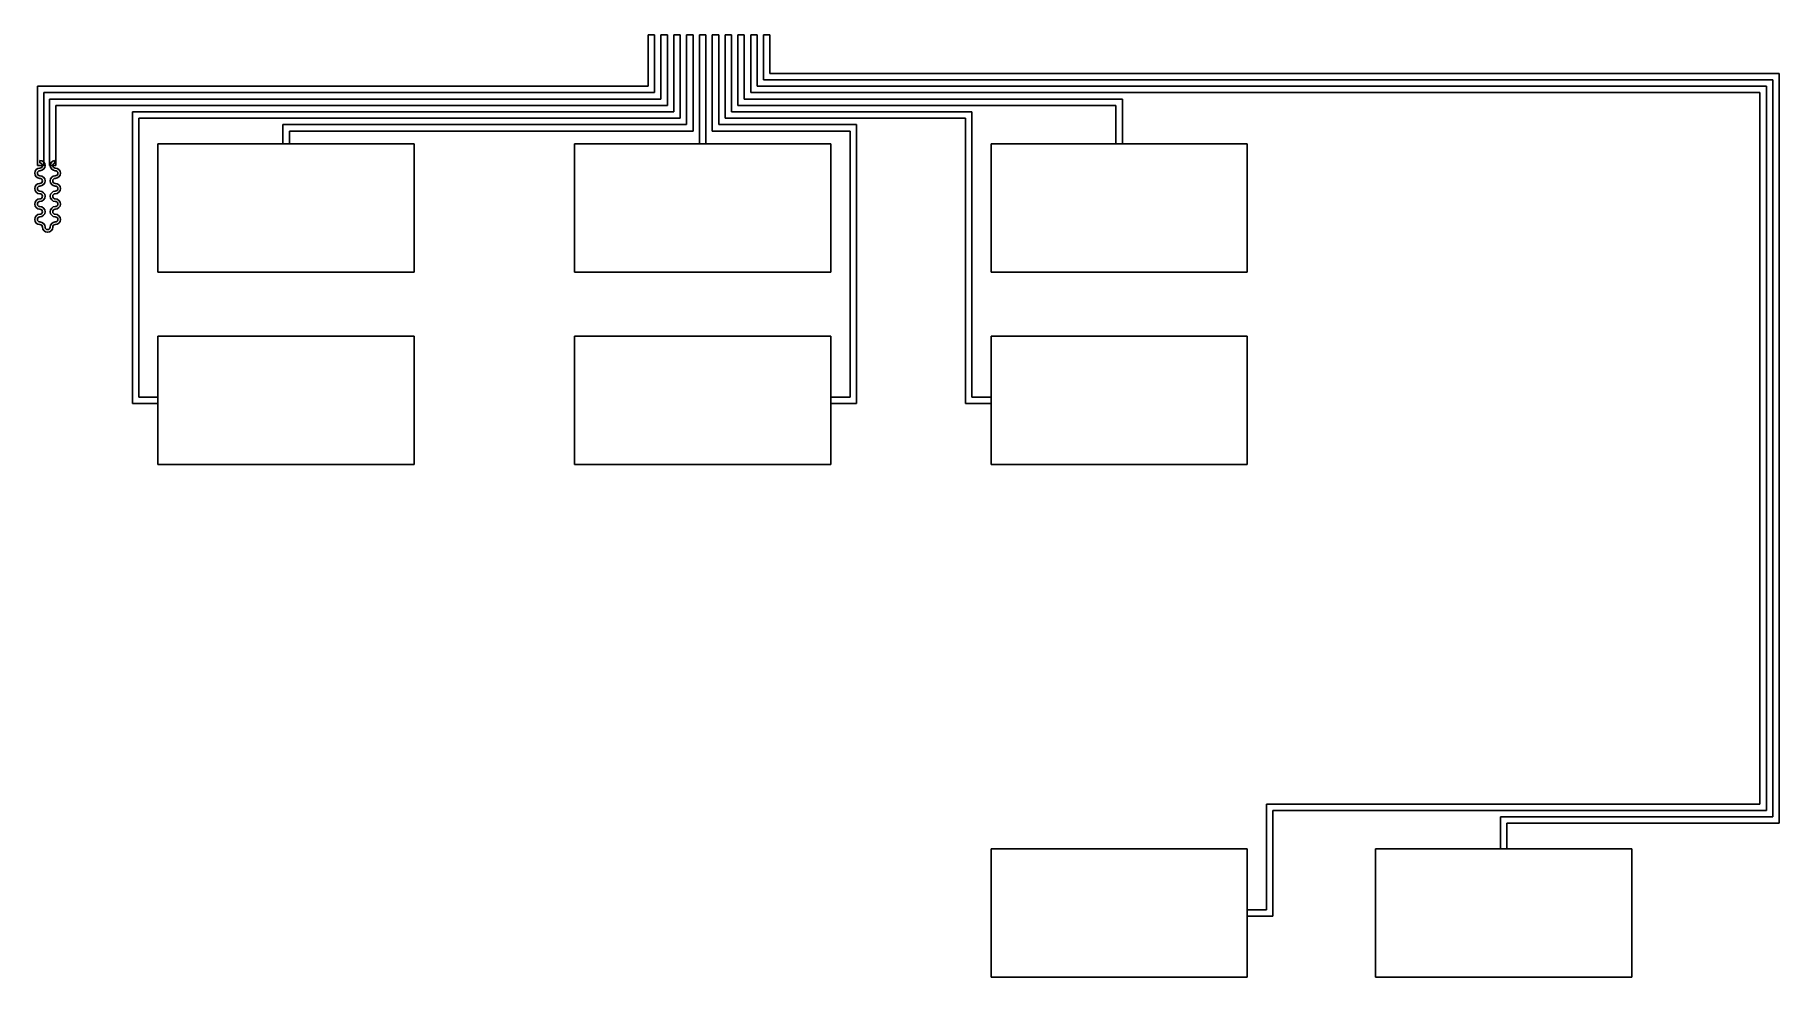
# Model space of a CAD drawing. Header units: millimetres. Extents: x 14 to 150, y 8 to 81.
import ezdxf

# ---------------------------------------------------------------- set-up
doc = ezdxf.new("R2010")
doc.units = ezdxf.units.MM
doc.header["$MEASUREMENT"] = 0
doc.layers.add('MASK_1', color=255, linetype='Continuous')
doc.layers.add('MASK_1_carbon', color=40, linetype='Continuous')

msp = doc.modelspace()

# ---------------------------------------------------------------- linework, layer by layer
for p, q in [((62.01, 81.35), (62.51, 81.35)), ((62.01, 81.35), (62.01, 77.35)), ((62.51, 81.35), (62.51, 76.85)), ((63.01, 81.35), (63.51, 81.35)), ((63.01, 81.35), (63.01, 76.35)), ((63.51, 81.35), (63.51, 75.85)), ((64.01, 81.35), (64.51, 81.35)), ((64.01, 81.35), (64.01, 75.35)), ((64.51, 81.35), (64.51, 74.85)), ((65.51, 81.35), (65.01, 81.35)), ((65.01, 74.35), (65.01, 81.35)), ((65.51, 73.85), (65.51, 81.35)), ((66.51, 81.35), (66.01, 81.35)), ((66.01, 81.35), (66.01, 72.85)), ((66.51, 81.35), (66.51, 72.85)), ((67.01, 81.35), (67.01, 73.85)), ((67.01, 81.35), (67.51, 81.35)), ((67.51, 74.35), (67.51, 81.35)), ((68.51, 81.35), (68.01, 81.35)), ((68.01, 81.35), (68.01, 74.85)), ((68.51, 81.35), (68.51, 75.35)), ((69.51, 81.35), (69.01, 81.35)), ((69.01, 81.35), (69.01, 75.85)), ((69.51, 81.35), (69.51, 76.35)), ((70.51, 81.35), (70.01, 81.35)), ((70.01, 81.35), (70.01, 76.85)), ((70.51, 81.35), (70.51, 77.35)), ((71.01, 81.35), (71.01, 77.85)), ((71.01, 81.35), (71.51, 81.35)), ((71.51, 81.35), (71.51, 78.35)), ((71.01, 77.85), (149.76, 77.85)), ((71.51, 78.35), (150.26, 78.35)), ((149.76, 76.85), (149.76, 77.85)), ((150.26, 77.35), (150.26, 78.35)), ((14.36, 71.17), (14.36, 77.35)), ((14.86, 77.35), (14.36, 77.35)), ((62.01, 77.35), (14.86, 77.35)), ((17.75, 76.85), (14.86, 76.85)), ((14.86, 71.57), (14.86, 76.85)), ((15.3, 71.57), (15.3, 76.35)), ((15.8, 76.35), (15.3, 76.35)), ((63.01, 76.35), (15.8, 76.35)), ((62.01, 76.85), (17.75, 76.85)), ((62.51, 76.85), (62.01, 76.85)), ((99.01, 76.35), (69.51, 76.35)), ((70.01, 76.85), (148.76, 76.85)), ((70.51, 77.35), (149.26, 77.35)), ((99.01, 75.35), (99.01, 76.35)), ((148.76, 75.85), (148.76, 76.85)), ((149.26, 76.35), (149.26, 77.35)), ((149.26, 20.85), (149.26, 76.35)), ((149.76, 76.85), (149.76, 20.35)), ((150.26, 19.85), (150.26, 77.35)), ((15.8, 71.17), (15.8, 75.85)), ((16, 75.85), (15.8, 75.85)), ((63.01, 75.85), (16, 75.85)), ((21.76, 75.35), (26.23, 75.35)), ((21.76, 74.85), (21.76, 75.35)), ((64.01, 75.35), (26.23, 75.35)), ((63.51, 75.85), (63.01, 75.85)), ((68.51, 75.35), (87.26, 75.35)), ((69.01, 75.85), (98.51, 75.85)), ((87.26, 74.35), (87.26, 75.35)), ((98.51, 74.85), (98.51, 75.85)), ((99.01, 72.85), (99.01, 75.35)), ((148.76, 75.85), (148.76, 21.35)), ((21.76, 73.85), (21.76, 74.85)), ((21.76, 73.85), (21.76, 52.6)), ((29.38, 74.85), (22.26, 74.85)), ((22.26, 74.35), (22.26, 74.85)), ((22.26, 74.35), (22.26, 53.1)), ((64.51, 74.85), (29.38, 74.85)), ((65.01, 74.35), (33.51, 74.35)), ((33.51, 72.85), (33.51, 74.35)), ((65.51, 73.85), (34.01, 73.85)), ((34.01, 73.85), (34.01, 72.85)), ((67.01, 73.85), (77.76, 73.85)), ((67.51, 74.35), (78.26, 74.35)), ((68.01, 74.85), (86.76, 74.85)), ((77.76, 53.1), (77.76, 73.85)), ((78.26, 74.35), (78.26, 52.6)), ((86.76, 73.85), (86.76, 74.85)), ((86.76, 73.85), (86.76, 52.6)), ((87.26, 74.35), (87.26, 53.1)), ((98.51, 72.85), (98.51, 74.85)), ((23.76, 62.85), (23.76, 72.85)), ((23.76, 72.85), (43.76, 72.85)), ((33.51, 72.85), (34.01, 72.85)), ((43.76, 72.85), (43.76, 62.85)), ((56.26, 62.85), (56.26, 72.85)), ((56.26, 72.85), (76.26, 72.85)), ((66.51, 72.85), (66.01, 72.85)), ((76.26, 72.85), (76.26, 62.85)), ((88.76, 72.85), (88.76, 62.85)), ((88.76, 72.85), (108.76, 72.85)), ((98.51, 72.85), (99.01, 72.85)), ((108.76, 62.85), (108.76, 72.85)), ((14.86, 71.17), (14.36, 71.17)), ((15.3, 71.17), (15.8, 71.17)), ((43.76, 62.85), (23.76, 62.85)), ((76.26, 62.85), (56.26, 62.85)), ((88.76, 62.85), (108.76, 62.85)), ((23.76, 47.85), (23.76, 57.85)), ((23.76, 57.85), (43.76, 57.85)), ((43.76, 57.85), (43.76, 47.85)), ((56.26, 47.85), (56.26, 57.85)), ((56.26, 57.85), (76.26, 57.85)), ((76.26, 57.85), (76.26, 47.85)), ((108.76, 57.85), (88.76, 57.85)), ((88.76, 57.85), (88.76, 47.85)), ((108.76, 47.85), (108.76, 57.85)), ((22.26, 53.1), (23.76, 53.1)), ((23.76, 53.1), (23.76, 52.6)), ((76.26, 53.1), (76.26, 52.6)), ((76.26, 53.1), (77.76, 53.1)), ((87.26, 53.1), (88.76, 53.1)), ((88.76, 52.6), (88.76, 53.1)), ((23.76, 52.6), (21.76, 52.6)), ((76.26, 47.85), (76.26, 52.6)), ((76.26, 52.6), (78.26, 52.6)), ((88.76, 52.6), (86.76, 52.6)), ((43.76, 47.85), (23.76, 47.85)), ((76.26, 47.85), (56.26, 47.85)), ((88.76, 47.85), (108.76, 47.85)), ((110.26, 21.35), (148.76, 21.35)), ((110.26, 21.35), (110.26, 13.1)), ((149.26, 20.85), (110.76, 20.85)), ((110.76, 20.85), (110.76, 12.6)), ((128.51, 17.85), (128.51, 20.35)), ((128.51, 20.35), (149.76, 20.35)), ((129.01, 17.85), (129.01, 19.85)), ((129.01, 19.85), (150.26, 19.85)), ((108.76, 17.85), (88.76, 17.85)), ((88.76, 17.85), (88.76, 7.85)), ((108.76, 17.85), (108.76, 7.85)), ((118.76, 17.85), (118.76, 7.85)), ((118.76, 17.85), (138.76, 17.85)), ((128.51, 17.85), (129.01, 17.85)), ((138.76, 7.85), (138.76, 17.85)), ((108.76, 13.1), (108.76, 12.6)), ((108.76, 13.1), (110.26, 13.1)), ((108.76, 12.6), (110.76, 12.6)), ((88.76, 7.85), (108.76, 7.85)), ((118.76, 7.85), (138.76, 7.85))]:
    msp.add_line(p, q)
at = {"layer": 'MASK_1'}
for points in [[(14.86, 71.57), (14.86, 71.17), (14.46, 71.17)], [(15.3, 71.17), (15.3, 71.57)], [(15.7, 71.36), (15.7, 71.35)]]:
    msp.add_lwpolyline(points, dxfattribs=at)
at = {"layer": 'MASK_1_carbon'}
for p, q in [((14.55, 71.56), (14.55, 71.36)), ((15.7, 71.35), (15.7, 71.55))]:
    msp.add_line(p, q, dxfattribs=at)
for centre, radius, start, end in [((14.55, 70.56), 0.4, 90, 270), ((14.55, 71.16), 0.4, 270, 90), ((14.55, 71.16), 0.2, 270, 90), ((15.75, 71.16), 0.4, 97.384, 270), ((15.75, 71.16), 0.2, 104.8943, 270), ((15.75, 70.56), 0.4, 270, 90), ((14.55, 69.36), 0.4, 90, 270), ((14.55, 70.56), 0.2, 90, 270), ((14.55, 69.36), 0.2, 90, 270), ((14.55, 69.96), 0.4, 270, 90), ((14.55, 69.96), 0.2, 270, 90), ((15.75, 69.96), 0.4, 90, 270), ((15.75, 69.96), 0.2, 90, 270), ((15.75, 70.56), 0.2, 270, 90), ((15.75, 69.36), 0.4, 270, 90), ((15.75, 69.36), 0.2, 270, 90), ((14.55, 68.16), 0.4, 90, 270), ((14.55, 68.16), 0.2, 90, 270), ((14.55, 68.76), 0.4, 270, 90), ((14.55, 68.76), 0.2, 270, 90), ((15.75, 68.76), 0.4, 90, 270), ((15.75, 68.76), 0.2, 90, 270), ((15.75, 68.16), 0.4, 270, 90), ((15.75, 68.16), 0.2, 270, 90), ((14.55, 66.96), 0.4, 90, 270), ((14.55, 66.96), 0.2, 90, 270), ((14.55, 67.56), 0.4, 270, 90), ((14.55, 67.56), 0.2, 270, 90), ((14.55, 66.36), 0.4, 0, 90), ((15.75, 67.56), 0.4, 90, 270), ((15.75, 66.36), 0.4, 90, 180), ((15.75, 67.56), 0.2, 90, 270), ((15.75, 66.96), 0.4, 270, 90), ((15.75, 66.96), 0.2, 270, 90), ((14.55, 66.36), 0.2, 0, 90), ((15.15, 66.36), 0.4, 180, 0), ((15.15, 66.36), 0.2, 180, 0), ((15.75, 66.36), 0.2, 90, 180)]:
    msp.add_arc(centre, radius, start, end, dxfattribs=at)

doc.saveas('drawing.dxf')
